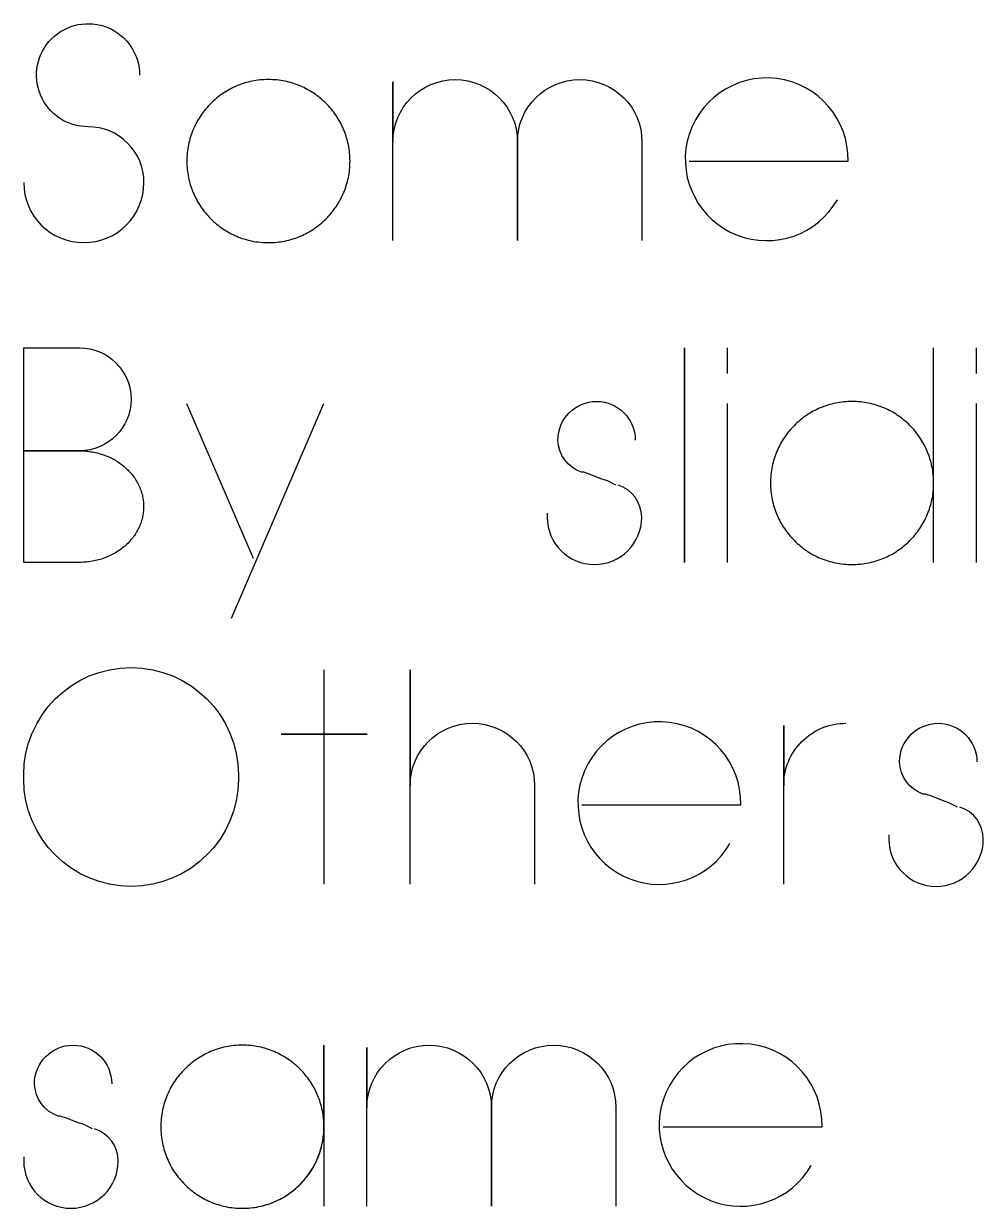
# Model space of a CAD drawing. Extents: x -841 to 7008, y -577 to 2808.
# Drawn here: x 1719.6 to 1943.1, y -493.8 to -217.8 of the extents above; entities that cross this region are included whole.
import ezdxf

# ---------------------------------------------------------------- set-up
doc = ezdxf.new("R2010")
doc.units = 0
doc.layers.add('T5_LOGOLAYER_2', color=18, linetype='CONTINUOUS')

msp = doc.modelspace()

# ---------------------------------------------------------------- linework, layer by layer
at = {"layer": 'T5_LOGOLAYER_2'}
for points in [[(1719.58, -254.78, 1), (1747.58, -254.78, 0.415385), (1734.58, -241.78, -0.668438), (1726.08, -221.28, -0.668438), (1746.58, -229.78)], [(1805.58, -268.28), (1805.58, -231.28), (1805.58, -245.28, -1), (1834.58, -245.28), (1834.58, -268.28), (1834.58, -245.28, -1), (1863.58, -245.28), (1863.58, -268.28)], [(1874.58, -249.78), (1911.58, -249.78, 0.90232), (1874.14, -245.12, 0.862347), (1909.08, -258.78)], [(1857.51, -325.28), (1855.51, -324.28), (1854.01, -323.78), (1851.51, -322.78), (1850.01, -322.28), (1849.51, -322.28, -0.313298), (1844.01, -314.78, -1), (1862.01, -314.78)], [(1841.51, -331.78), (1841.51, -332.78, 1), (1863.51, -332.78, 0.329104), (1858.01, -325.28)], [(1809.58, -418.28), (1809.58, -368.28), (1809.58, -395.28, -1), (1838.58, -395.28), (1838.58, -418.28)], [(1849.58, -399.78), (1886.58, -399.78, 0.90232), (1849.14, -395.12, 0.862347), (1884.08, -408.78)], [(1896.58, -418.28), (1896.58, -381.28), (1896.58, -395.28, -0.416092), (1911.08, -380.78)], [(1937.08, -400.28), (1935.08, -399.28), (1933.58, -398.78), (1931.08, -397.78), (1929.58, -397.28), (1929.08, -397.28, -0.313298), (1923.58, -389.78, -1), (1941.58, -389.78)], [(1921.08, -406.78), (1921.08, -407.78, 1), (1943.08, -407.78, 0.329104), (1937.58, -400.28)], [(1868.51, -474.78), (1905.51, -474.78, 0.90232), (1868.08, -470.12, 0.862347), (1903.01, -483.78)], [(1735.58, -475.28), (1733.58, -474.28), (1732.08, -473.78), (1729.58, -472.78), (1728.08, -472.28), (1727.58, -472.28, -0.313298), (1722.08, -464.78, -1), (1740.08, -464.78)], [(1770.51, -493.78, 0.421631), (1789.51, -474.28), (1789.51, -455.78), (1789.51, -493.28)], [(1799.51, -493.28), (1799.51, -456.28), (1799.51, -470.28, -1), (1828.51, -470.28), (1828.51, -493.28), (1828.51, -470.28, -1), (1857.51, -470.28), (1857.51, -493.28)], [(1719.58, -481.78), (1719.58, -482.78, 1), (1741.58, -482.78, 0.329104), (1736.08, -475.28)]]:
    msp.add_lwpolyline(points, format="xyb", dxfattribs=at)
for points in [[(1776.58, -268.78), (1777.07, -268.78), (1777.55, -268.76), (1778.04, -268.73), (1778.52, -268.69), (1779, -268.63), (1779.47, -268.57), (1779.94, -268.49), (1780.41, -268.4), (1780.87, -268.3), (1781.32, -268.19), (1781.78, -268.06), (1782.23, -267.93), (1782.67, -267.79), (1783.11, -267.63), (1783.54, -267.47), (1783.97, -267.29), (1784.4, -267.11), (1784.81, -266.91), (1785.23, -266.71), (1785.63, -266.49), (1786.03, -266.27), (1786.43, -266.03), (1786.82, -265.79), (1787.2, -265.54), (1787.57, -265.28), (1787.94, -265.01), (1788.31, -264.73), (1788.66, -264.45), (1789.01, -264.15), (1789.35, -263.85), (1789.68, -263.54), (1790.01, -263.22), (1790.33, -262.89), (1790.64, -262.56), (1790.94, -262.22), (1791.24, -261.87), (1791.52, -261.51), (1791.8, -261.15), (1792.07, -260.78), (1792.33, -260.41), (1792.58, -260.02), (1792.83, -259.64), (1793.06, -259.24), (1793.28, -258.84), (1793.5, -258.43), (1793.7, -258.02), (1793.9, -257.6), (1794.08, -257.18), (1794.26, -256.75), (1794.42, -256.32), (1794.58, -255.88), (1794.72, -255.43), (1794.86, -254.99), (1794.98, -254.53), (1795.09, -254.07), (1795.19, -253.61), (1795.28, -253.15), (1795.36, -252.68), (1795.42, -252.2), (1795.48, -251.73), (1795.52, -251.25), (1795.55, -250.76), (1795.57, -250.27), (1795.58, -249.78), (1795.57, -249.29), (1795.55, -248.81), (1795.52, -248.32), (1795.48, -247.84), (1795.42, -247.36), (1795.36, -246.89), (1795.28, -246.42), (1795.19, -245.95), (1795.09, -245.49), (1794.98, -245.04), (1794.86, -244.58), (1794.72, -244.13), (1794.58, -243.69), (1794.42, -243.25), (1794.26, -242.82), (1794.08, -242.39), (1793.9, -241.96), (1793.7, -241.55), (1793.5, -241.13), (1793.28, -240.73), (1793.06, -240.33), (1792.83, -239.93), (1792.58, -239.54), (1792.33, -239.16), (1792.07, -238.79), (1791.8, -238.42), (1791.52, -238.05), (1791.24, -237.7), (1790.94, -237.35), (1790.64, -237.01), (1790.33, -236.68), (1790.01, -236.35), (1789.68, -236.03), (1789.35, -235.72), (1789.01, -235.42), (1788.66, -235.12), (1788.31, -234.84), (1787.94, -234.56), (1787.57, -234.29), (1787.2, -234.03), (1786.82, -233.78), (1786.43, -233.53), (1786.03, -233.3), (1785.63, -233.08), (1785.23, -232.86), (1784.81, -232.66), (1784.4, -232.46), (1783.97, -232.28), (1783.54, -232.1), (1783.11, -231.94), (1782.67, -231.78), (1782.23, -231.64), (1781.78, -231.5), (1781.32, -231.38), (1780.87, -231.27), (1780.41, -231.17), (1779.94, -231.08), (1779.47, -231), (1779, -230.94), (1778.52, -230.88), (1778.04, -230.84), (1777.55, -230.81), (1777.07, -230.79), (1776.58, -230.78), (1776.09, -230.79), (1775.6, -230.81), (1775.11, -230.84), (1774.63, -230.88), (1774.16, -230.94), (1773.68, -231), (1773.21, -231.08), (1772.75, -231.17), (1772.29, -231.27), (1771.83, -231.38), (1771.37, -231.5), (1770.93, -231.64), (1770.48, -231.78), (1770.04, -231.94), (1769.61, -232.1), (1769.18, -232.28), (1768.76, -232.46), (1768.34, -232.66), (1767.93, -232.86), (1767.52, -233.08), (1767.12, -233.3), (1766.72, -233.53), (1766.34, -233.78), (1765.95, -234.03), (1765.58, -234.29), (1765.21, -234.56), (1764.85, -234.84), (1764.49, -235.12), (1764.14, -235.42), (1763.8, -235.72), (1763.47, -236.03), (1763.14, -236.35), (1762.82, -236.68), (1762.51, -237.01), (1762.21, -237.35), (1761.91, -237.7), (1761.63, -238.05), (1761.35, -238.42), (1761.08, -238.79), (1760.82, -239.16), (1760.57, -239.54), (1760.33, -239.93), (1760.09, -240.33), (1759.87, -240.73), (1759.65, -241.13), (1759.45, -241.55), (1759.25, -241.96), (1759.07, -242.39), (1758.89, -242.82), (1758.73, -243.25), (1758.57, -243.69), (1758.43, -244.13), (1758.3, -244.58), (1758.17, -245.04), (1758.06, -245.49), (1757.96, -245.95), (1757.87, -246.42), (1757.79, -246.89), (1757.73, -247.36), (1757.67, -247.84), (1757.63, -248.32), (1757.6, -248.81), (1757.58, -249.29), (1757.58, -249.78), (1757.58, -250.27), (1757.6, -250.76), (1757.63, -251.25), (1757.67, -251.73), (1757.73, -252.2), (1757.79, -252.68), (1757.87, -253.15), (1757.96, -253.61), (1758.06, -254.07), (1758.17, -254.53), (1758.3, -254.99), (1758.43, -255.43), (1758.57, -255.88), (1758.73, -256.32), (1758.89, -256.75), (1759.07, -257.18), (1759.25, -257.6), (1759.45, -258.02), (1759.65, -258.43), (1759.87, -258.84), (1760.09, -259.24), (1760.33, -259.64), (1760.57, -260.02), (1760.82, -260.41), (1761.08, -260.78), (1761.35, -261.15), (1761.63, -261.51), (1761.91, -261.87), (1762.21, -262.22), (1762.51, -262.56), (1762.82, -262.89), (1763.14, -263.22), (1763.47, -263.54), (1763.8, -263.85), (1764.14, -264.15), (1764.49, -264.45), (1764.85, -264.73), (1765.21, -265.01), (1765.58, -265.28), (1765.95, -265.54), (1766.34, -265.79), (1766.72, -266.03), (1767.12, -266.27), (1767.52, -266.49), (1767.93, -266.71), (1768.34, -266.91), (1768.76, -267.11), (1769.18, -267.29), (1769.61, -267.47), (1770.04, -267.63), (1770.48, -267.79), (1770.93, -267.93), (1771.37, -268.06), (1771.83, -268.19), (1772.29, -268.3), (1772.75, -268.4), (1773.21, -268.49), (1773.68, -268.57), (1774.16, -268.63), (1774.63, -268.69), (1775.11, -268.73), (1775.6, -268.76), (1776.09, -268.78)], [(1873.51, -343.28), (1873.51, -293.28)], [(1770.51, -493.78), (1771, -493.78), (1771.49, -493.76), (1771.97, -493.73), (1772.45, -493.69), (1772.93, -493.63), (1773.4, -493.57), (1773.87, -493.49), (1774.34, -493.4), (1774.8, -493.3), (1775.26, -493.19), (1775.71, -493.06), (1776.16, -492.93), (1776.6, -492.79), (1777.04, -492.63), (1777.48, -492.47), (1777.9, -492.29), (1778.33, -492.11), (1778.75, -491.91), (1779.16, -491.71), (1779.57, -491.49), (1779.97, -491.27), (1780.36, -491.03), (1780.75, -490.79), (1781.13, -490.54), (1781.51, -490.28), (1781.88, -490.01), (1782.24, -489.73), (1782.6, -489.45), (1782.94, -489.15), (1783.28, -488.85), (1783.62, -488.54), (1783.94, -488.22), (1784.26, -487.89), (1784.57, -487.56), (1784.88, -487.22), (1785.17, -486.87), (1785.46, -486.51), (1785.73, -486.15), (1786, -485.78), (1786.26, -485.41), (1786.52, -485.02), (1786.76, -484.64), (1786.99, -484.24), (1787.22, -483.84), (1787.43, -483.43), (1787.64, -483.02), (1787.83, -482.6), (1788.02, -482.18), (1788.19, -481.75), (1788.36, -481.32), (1788.51, -480.88), (1788.66, -480.43), (1788.79, -479.99), (1788.91, -479.53), (1789.02, -479.07), (1789.12, -478.61), (1789.21, -478.15), (1789.29, -477.68), (1789.36, -477.2), (1789.41, -476.73), (1789.45, -476.25), (1789.48, -475.76), (1789.5, -475.27), (1789.51, -474.78), (1789.5, -474.29), (1789.48, -473.81), (1789.45, -473.32), (1789.41, -472.84), (1789.36, -472.36), (1789.29, -471.89), (1789.21, -471.42), (1789.12, -470.95), (1789.02, -470.49), (1788.91, -470.04), (1788.79, -469.58), (1788.66, -469.13), (1788.51, -468.69), (1788.36, -468.25), (1788.19, -467.82), (1788.02, -467.39), (1787.83, -466.96), (1787.64, -466.55), (1787.43, -466.13), (1787.22, -465.73), (1786.99, -465.33), (1786.76, -464.93), (1786.52, -464.54), (1786.26, -464.16), (1786, -463.79), (1785.73, -463.42), (1785.46, -463.05), (1785.17, -462.7), (1784.88, -462.35), (1784.57, -462.01), (1784.26, -461.68), (1783.94, -461.35), (1783.62, -461.03), (1783.28, -460.72), (1782.94, -460.42), (1782.6, -460.12), (1782.24, -459.84), (1781.88, -459.56), (1781.51, -459.29), (1781.13, -459.03), (1780.75, -458.78), (1780.36, -458.53), (1779.97, -458.3), (1779.57, -458.08), (1779.16, -457.86), (1778.75, -457.66), (1778.33, -457.46), (1777.9, -457.28), (1777.48, -457.1), (1777.04, -456.94), (1776.6, -456.78), (1776.16, -456.64), (1775.71, -456.5), (1775.26, -456.38), (1774.8, -456.27), (1774.34, -456.17), (1773.87, -456.08), (1773.4, -456), (1772.93, -455.94), (1772.45, -455.88), (1771.97, -455.84), (1771.49, -455.81), (1771, -455.79), (1770.51, -455.78), (1770.02, -455.79), (1769.53, -455.81), (1769.05, -455.84), (1768.57, -455.88), (1768.09, -455.94), (1767.62, -456), (1767.15, -456.08), (1766.68, -456.17), (1766.22, -456.27), (1765.76, -456.38), (1765.31, -456.5), (1764.86, -456.64), (1764.42, -456.78), (1763.98, -456.94), (1763.54, -457.1), (1763.11, -457.28), (1762.69, -457.46), (1762.27, -457.66), (1761.86, -457.86), (1761.45, -458.08), (1761.05, -458.3), (1760.66, -458.53), (1760.27, -458.78), (1759.89, -459.03), (1759.51, -459.29), (1759.14, -459.56), (1758.78, -459.84), (1758.42, -460.12), (1758.08, -460.42), (1757.73, -460.72), (1757.4, -461.03), (1757.07, -461.35), (1756.76, -461.68), (1756.45, -462.01), (1756.14, -462.35), (1755.85, -462.7), (1755.56, -463.05), (1755.28, -463.42), (1755.01, -463.79), (1754.75, -464.16), (1754.5, -464.54), (1754.26, -464.93), (1754.03, -465.33), (1753.8, -465.73), (1753.59, -466.13), (1753.38, -466.55), (1753.19, -466.96), (1753, -467.39), (1752.83, -467.82), (1752.66, -468.25), (1752.51, -468.69), (1752.36, -469.13), (1752.23, -469.58), (1752.11, -470.04), (1752, -470.49), (1751.9, -470.95), (1751.81, -471.42), (1751.73, -471.89), (1751.66, -472.36), (1751.61, -472.84), (1751.56, -473.32), (1751.53, -473.81), (1751.52, -474.29), (1751.51, -474.78), (1751.52, -475.27), (1751.53, -475.76), (1751.56, -476.25), (1751.61, -476.73), (1751.66, -477.2), (1751.73, -477.68), (1751.81, -478.15), (1751.9, -478.61), (1752, -479.07), (1752.11, -479.53), (1752.23, -479.99), (1752.36, -480.43), (1752.51, -480.88), (1752.66, -481.32), (1752.83, -481.75), (1753, -482.18), (1753.19, -482.6), (1753.38, -483.02), (1753.59, -483.43), (1753.8, -483.84), (1754.03, -484.24), (1754.26, -484.64), (1754.5, -485.02), (1754.75, -485.41), (1755.01, -485.78), (1755.28, -486.15), (1755.56, -486.51), (1755.85, -486.87), (1756.14, -487.22), (1756.45, -487.56), (1756.76, -487.89), (1757.07, -488.22), (1757.4, -488.54), (1757.73, -488.85), (1758.08, -489.15), (1758.42, -489.45), (1758.78, -489.73), (1759.14, -490.01), (1759.51, -490.28), (1759.89, -490.54), (1760.27, -490.79), (1760.66, -491.03), (1761.05, -491.27), (1761.45, -491.49), (1761.86, -491.71), (1762.27, -491.91), (1762.69, -492.11), (1763.11, -492.29), (1763.54, -492.47), (1763.98, -492.63), (1764.42, -492.79), (1764.86, -492.93), (1765.31, -493.06), (1765.76, -493.19), (1766.22, -493.3), (1766.68, -493.4), (1767.15, -493.49), (1767.62, -493.57), (1768.09, -493.63), (1768.57, -493.69), (1769.05, -493.73), (1769.53, -493.76), (1770.02, -493.78)]]:
    msp.add_lwpolyline(points, close=True, dxfattribs=at)
for points in [[(1719.58, -343.28), (1719.58, -293.28), (1732.58, -293.28, -1), (1732.58, -317.28), (1719.58, -317.28), (1732.58, -317.28), (1732.96, -317.29), (1733.34, -317.3), (1733.72, -317.32), (1734.1, -317.35), (1734.48, -317.39), (1734.85, -317.43), (1735.22, -317.49), (1735.59, -317.55), (1735.95, -317.62), (1736.31, -317.69), (1736.66, -317.78), (1737.02, -317.87), (1737.37, -317.97), (1737.71, -318.07), (1738.05, -318.19), (1738.39, -318.31), (1738.72, -318.43), (1739.05, -318.57), (1739.37, -318.71), (1739.69, -318.85), (1740.01, -319.01), (1740.32, -319.17), (1740.62, -319.33), (1740.93, -319.5), (1741.22, -319.68), (1741.51, -319.87), (1741.8, -320.06), (1742.07, -320.25), (1742.35, -320.45), (1742.62, -320.66), (1742.88, -320.87), (1743.14, -321.09), (1743.39, -321.31), (1743.63, -321.54), (1743.87, -321.78), (1744.1, -322.01), (1744.32, -322.26), (1744.54, -322.51), (1744.75, -322.76), (1744.96, -323.02), (1745.16, -323.28), (1745.35, -323.54), (1745.53, -323.81), (1745.71, -324.09), (1745.88, -324.37), (1746.04, -324.65), (1746.19, -324.93), (1746.34, -325.22), (1746.47, -325.52), (1746.6, -325.81), (1746.72, -326.11), (1746.84, -326.42), (1746.94, -326.73), (1747.04, -327.04), (1747.13, -327.35), (1747.21, -327.66), (1747.28, -327.98), (1747.34, -328.3), (1747.39, -328.63), (1747.43, -328.95), (1747.47, -329.28), (1747.49, -329.62), (1747.5, -329.95), (1747.51, -330.28), (1747.5, -330.62), (1747.49, -330.95), (1747.47, -331.28), (1747.43, -331.61), (1747.39, -331.94), (1747.34, -332.26), (1747.28, -332.59), (1747.21, -332.9), (1747.13, -333.22), (1747.04, -333.53), (1746.94, -333.84), (1746.84, -334.15), (1746.72, -334.45), (1746.6, -334.75), (1746.47, -335.05), (1746.34, -335.34), (1746.19, -335.63), (1746.04, -335.92), (1745.88, -336.2), (1745.71, -336.48), (1745.53, -336.75), (1745.35, -337.02), (1745.16, -337.29), (1744.96, -337.55), (1744.75, -337.81), (1744.54, -338.06), (1744.32, -338.31), (1744.1, -338.55), (1743.87, -338.79), (1743.63, -339.02), (1743.39, -339.25), (1743.14, -339.48), (1742.88, -339.69), (1742.62, -339.91), (1742.35, -340.11), (1742.07, -340.32), (1741.8, -340.51), (1741.51, -340.7), (1741.22, -340.89), (1740.93, -341.06), (1740.62, -341.24), (1740.32, -341.4), (1740.01, -341.56), (1739.69, -341.71), (1739.37, -341.86), (1739.05, -342), (1738.72, -342.14), (1738.39, -342.26), (1738.05, -342.38), (1737.71, -342.5), (1737.37, -342.6), (1737.02, -342.7), (1736.66, -342.79), (1736.31, -342.87), (1735.95, -342.95), (1735.59, -343.02), (1735.22, -343.08), (1734.85, -343.13), (1734.48, -343.18), (1734.1, -343.22), (1733.72, -343.25), (1733.34, -343.27), (1732.96, -343.28), (1732.58, -343.28)], [(1769.58, -393.78, -1), (1719.58, -393.78), (1719.58, -392.78, -1), (1769.58, -392.78)]]:
    msp.add_lwpolyline(points, format="xyb", close=True, dxfattribs=at)
for points in [[(1883.51, -299.28), (1883.51, -293.28)], [(1931.51, -343.28), (1931.51, -324.78), (1931.5, -324.29), (1931.48, -323.81), (1931.45, -323.32), (1931.41, -322.84), (1931.36, -322.36), (1931.29, -321.89), (1931.21, -321.42), (1931.12, -320.95), (1931.02, -320.49), (1930.91, -320.04), (1930.79, -319.58), (1930.66, -319.13), (1930.51, -318.69), (1930.36, -318.25), (1930.19, -317.82), (1930.02, -317.39), (1929.83, -316.96), (1929.64, -316.55), (1929.43, -316.13), (1929.22, -315.73), (1928.99, -315.33), (1928.76, -314.93), (1928.52, -314.54), (1928.26, -314.16), (1928, -313.79), (1927.73, -313.42), (1927.46, -313.05), (1927.17, -312.7), (1926.88, -312.35), (1926.57, -312.01), (1926.26, -311.68), (1925.94, -311.35), (1925.62, -311.03), (1925.28, -310.72), (1924.94, -310.42), (1924.6, -310.12), (1924.24, -309.84), (1923.88, -309.56), (1923.51, -309.29), (1923.13, -309.03), (1922.75, -308.78), (1922.36, -308.53), (1921.97, -308.3), (1921.57, -308.08), (1921.16, -307.86), (1920.75, -307.66), (1920.33, -307.46), (1919.9, -307.28), (1919.48, -307.1), (1919.04, -306.94), (1918.6, -306.78), (1918.16, -306.64), (1917.71, -306.5), (1917.26, -306.38), (1916.8, -306.27), (1916.34, -306.17), (1915.87, -306.08), (1915.4, -306), (1914.93, -305.94), (1914.45, -305.88), (1913.97, -305.84), (1913.49, -305.81), (1913, -305.79), (1912.51, -305.78), (1912.02, -305.79), (1911.53, -305.81), (1911.05, -305.84), (1910.57, -305.88), (1910.09, -305.94), (1909.62, -306), (1909.15, -306.08), (1908.68, -306.17), (1908.22, -306.27), (1907.76, -306.38), (1907.31, -306.5), (1906.86, -306.64), (1906.42, -306.78), (1905.98, -306.94), (1905.54, -307.1), (1905.11, -307.28), (1904.69, -307.46), (1904.27, -307.66), (1903.86, -307.86), (1903.45, -308.08), (1903.05, -308.3), (1902.66, -308.53), (1902.27, -308.78), (1901.89, -309.03), (1901.51, -309.29), (1901.14, -309.56), (1900.78, -309.84), (1900.42, -310.12), (1900.08, -310.42), (1899.73, -310.72), (1899.4, -311.03), (1899.07, -311.35), (1898.76, -311.68), (1898.45, -312.01), (1898.14, -312.35), (1897.85, -312.7), (1897.56, -313.05), (1897.28, -313.42), (1897.01, -313.79), (1896.75, -314.16), (1896.5, -314.54), (1896.26, -314.93), (1896.03, -315.33), (1895.8, -315.73), (1895.59, -316.13), (1895.38, -316.55), (1895.19, -316.96), (1895, -317.39), (1894.83, -317.82), (1894.66, -318.25), (1894.51, -318.69), (1894.36, -319.13), (1894.23, -319.58), (1894.11, -320.04), (1894, -320.49), (1893.9, -320.95), (1893.81, -321.42), (1893.73, -321.89), (1893.66, -322.36), (1893.61, -322.84), (1893.56, -323.32), (1893.53, -323.81), (1893.52, -324.29), (1893.51, -324.78), (1893.52, -325.27), (1893.53, -325.76), (1893.56, -326.25), (1893.61, -326.73), (1893.66, -327.2), (1893.73, -327.68), (1893.81, -328.15), (1893.9, -328.61), (1894, -329.07), (1894.11, -329.53), (1894.23, -329.99), (1894.36, -330.43), (1894.51, -330.88), (1894.66, -331.32), (1894.83, -331.75), (1895, -332.18), (1895.19, -332.6), (1895.38, -333.02), (1895.59, -333.43), (1895.8, -333.84), (1896.03, -334.24), (1896.26, -334.64), (1896.5, -335.02), (1896.75, -335.41), (1897.01, -335.78), (1897.28, -336.15), (1897.56, -336.51), (1897.85, -336.87), (1898.14, -337.22), (1898.45, -337.56), (1898.76, -337.89), (1899.07, -338.22), (1899.4, -338.54), (1899.73, -338.85), (1900.08, -339.15), (1900.42, -339.45), (1900.78, -339.73), (1901.14, -340.01), (1901.51, -340.28), (1901.89, -340.54), (1902.27, -340.79), (1902.66, -341.03), (1903.05, -341.27), (1903.45, -341.49), (1903.86, -341.71), (1904.27, -341.91), (1904.69, -342.11), (1905.11, -342.29), (1905.54, -342.47), (1905.98, -342.63), (1906.42, -342.79), (1906.86, -342.93), (1907.31, -343.06), (1907.76, -343.19), (1908.22, -343.3), (1908.68, -343.4), (1909.15, -343.49), (1909.62, -343.57), (1910.09, -343.63), (1910.57, -343.69), (1911.05, -343.73), (1911.53, -343.76), (1912.02, -343.78), (1912.51, -343.78), (1913, -343.78), (1913.49, -343.76), (1913.97, -343.73), (1914.45, -343.69), (1914.93, -343.63), (1915.4, -343.57), (1915.87, -343.49), (1916.34, -343.4), (1916.8, -343.3), (1917.26, -343.19), (1917.71, -343.06), (1918.16, -342.93), (1918.6, -342.79), (1919.04, -342.63), (1919.48, -342.47), (1919.9, -342.29), (1920.33, -342.11), (1920.75, -341.91), (1921.16, -341.71), (1921.57, -341.49), (1921.97, -341.27), (1922.36, -341.03), (1922.75, -340.79), (1923.13, -340.54), (1923.51, -340.28), (1923.88, -340.01), (1924.24, -339.73), (1924.6, -339.45), (1924.94, -339.15), (1925.28, -338.85), (1925.62, -338.54), (1925.94, -338.22), (1926.26, -337.89), (1926.57, -337.56), (1926.88, -337.22), (1927.17, -336.87), (1927.46, -336.51), (1927.73, -336.15), (1928, -335.78), (1928.26, -335.41), (1928.52, -335.02), (1928.76, -334.64), (1928.99, -334.24), (1929.22, -333.84), (1929.43, -333.43), (1929.64, -333.02), (1929.83, -332.6), (1930.02, -332.18), (1930.19, -331.75), (1930.36, -331.32), (1930.51, -330.88), (1930.66, -330.43), (1930.79, -329.99), (1930.91, -329.53), (1931.02, -329.07), (1931.12, -328.61), (1931.21, -328.15), (1931.29, -327.68), (1931.36, -327.2), (1931.41, -326.73), (1931.45, -326.25), (1931.48, -325.76), (1931.5, -325.27), (1931.51, -324.78), (1931.51, -293.28)], [(1941.51, -299.28), (1941.51, -293.28)], [(1757.51, -306.28), (1773.01, -342.28)], [(1768.01, -356.28), (1789.51, -306.28)], [(1883.51, -343.28), (1883.51, -306.28)], [(1941.51, -343.28), (1941.51, -306.28)], [(1789.58, -418.28), (1789.58, -383.28), (1779.58, -383.28), (1799.58, -383.28), (1789.58, -383.28), (1789.58, -368.28)]]:
    msp.add_lwpolyline(points, dxfattribs=at)

doc.saveas('drawing.dxf')
